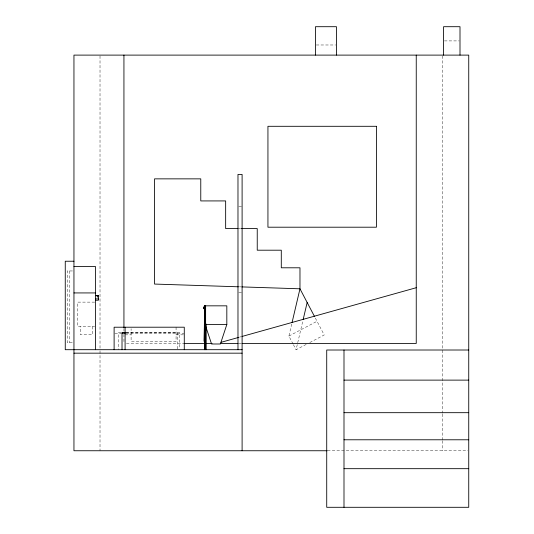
<?xml version="1.0" encoding="UTF-8"?>
<svg xmlns="http://www.w3.org/2000/svg" width="534" height="534" viewBox="0 0 534 534"><rect width="100%" height="100%" fill="white"/><g stroke="black" fill="none" stroke-linecap="round" stroke-linejoin="round"><path stroke-width="0.4" stroke-dasharray="2.67 2" d="M293.046 343.989L288.887 336.066L291.711 324.051M306.176 344.443L296.07 349.75L302.831 320.907M288.887 336.066L317.029 321.301M309.78 342.554L324.211 334.978L314.706 316.869M239.532 337.154L241.141 336.707M444.408 40.904L459.18 40.904M316.288 44.983L335.652 44.983M238.805 206.318L242.102 206.318M238.952 228.592L240.614 228.592M72.457 270.958L67.217 270.958L67.217 342.728L72.457 342.728M238.805 292.458L242.102 292.458M96.941 296.503L98.416 296.503M96.941 296.871L98.416 296.931M96.941 297.058L98.416 297.037M94.665 302.124L77.717 302.124L77.717 326.481L94.665 326.481M126.131 332.428L179.591 332.428L179.591 348.055M120.991 332.595L118.488 332.595L118.488 349.697M125.991 332.595L177.655 332.595L177.655 349.697M114.85 333.243L120.991 333.243M125.991 333.243L183.923 333.243M125.096 334.838L131.104 334.838M176.073 334.838L183.456 334.838M126.431 343.449L182.955 343.449M238.865 343.449L241.288 343.449M327.542 450.749L467.904 450.749M239.312 286.825L240.974 286.878M293.426 344.71L296.07 349.75M442.673 55.943L442.673 413.269M442.673 414.097L442.673 439.923M442.673 440.75L442.673 450.749M176.073 327.202L176.073 341.386L131.104 341.386L131.104 328.73M123.935 328.45L123.935 333.45M123.935 334.284L123.935 343.449M100.018 55.943L100.018 349.964M100.018 350.798L100.018 450.749M92.482 326.481L92.482 334.731L80.314 334.731L80.314 326.481M69.327 270.958L69.327 342.728"/><path stroke-width="0.8" d="M292.085 322.449L299.974 288.801L299.974 267.794L281.291 267.794L281.291 250.199L257.241 250.199L257.241 228.592L241.448 228.592M303.212 319.305L307.157 302.478M204.696 341.873L204.202 341.873L204.582 305.835L226.823 305.835L226.823 324.525L220.388 343.989L211.557 343.989L205.376 325.306M221.056 342.327L238.725 337.381M241.942 336.48L416.246 287.713M238.124 228.592L225.655 228.592L225.655 200.924L200.771 200.924L200.771 178.857L154.546 178.857L154.546 284.061L238.478 286.798M73.952 261.233L65.261 261.233L65.261 349.697L242.102 349.697M73.952 266.513L95.473 266.513L95.473 349.697M73.952 292.932L95.473 292.932M95.473 295.529L98.416 295.529L98.416 300.228L95.473 300.228M95.473 295.689L98.416 295.689M95.473 298.906L98.416 298.906M203.761 307.19L204.696 307.19M204.696 308.699L203.761 308.699L203.761 307.07L204.696 307.07L204.696 305.835L204.582 307.19M226.823 324.525L205.116 324.525L205.116 305.835M125.303 332.428L122.019 332.428L122.019 349.697M122.019 333.243L125.303 333.243M204.696 340.839L204.202 340.839L204.696 305.835L204.696 349.697M183.789 343.449L204.569 343.449M206.231 343.449L212.051 343.449M220.275 343.449L238.057 343.449M242.102 343.449L416.246 343.449L416.246 55.109M468.739 350.01L326.721 350.01L326.721 507.3L468.739 507.3L468.739 55.109L73.952 55.109L73.952 450.749L327.148 450.749M73.952 353.168L242.102 353.168M343.996 380.121L468.739 380.121M343.996 412.682L468.739 412.682M343.996 439.782L468.739 439.782M343.996 468.678L468.739 468.678M241.802 286.905L299.974 288.801L314.519 316.515M460.001 55.109L460.001 26.7L443.587 26.7L443.587 55.109M343.996 350.01L343.996 507.3M336.46 55.109L336.46 26.7L315.481 26.7L315.481 55.109M242.102 450.749L242.102 174.431L237.977 174.431L237.977 349.697M206.177 324.038L206.177 349.697M205.623 305.835L205.623 349.697M204.969 305.835L204.969 349.697M204.582 308.699L204.582 340.839M204.028 307.07L204.021 308.699M184.277 349.697L184.277 327.202L114.116 327.222L114.116 349.697M125.096 327.202L125.096 349.697M123.935 55.109L123.935 327.616M376.41 126.298L267.941 126.298L267.941 227.204L376.41 227.204L376.41 126.298"/></g></svg>
